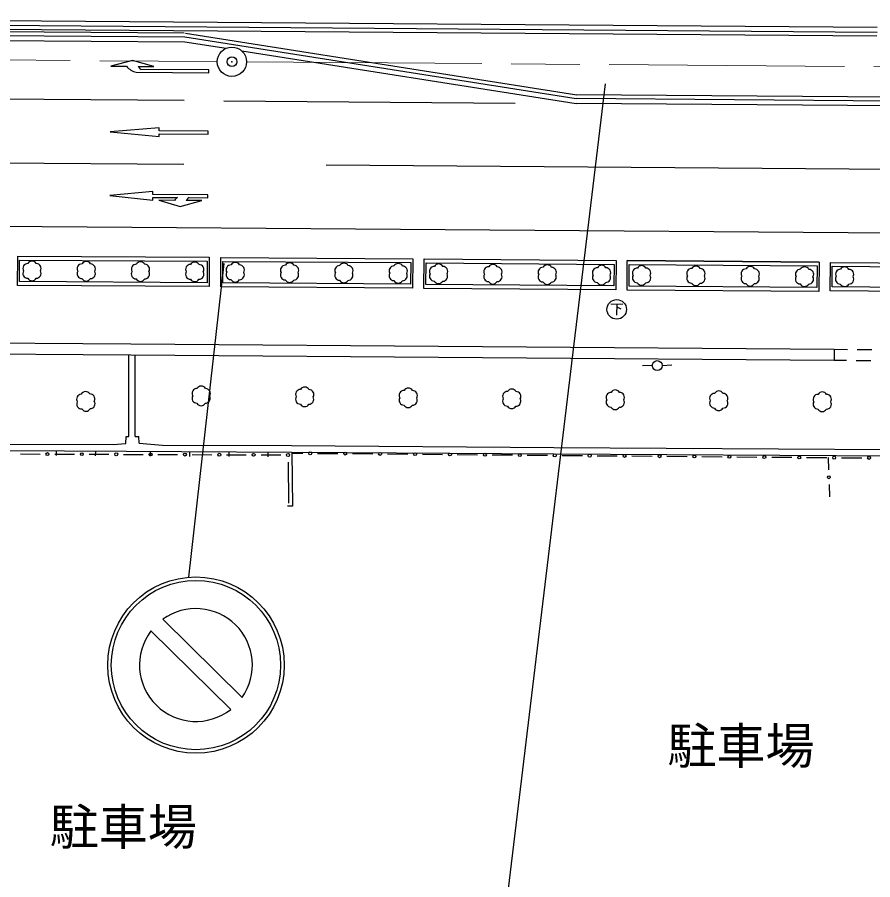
# Model space of a CAD drawing. Units: millimetres, scale not verified. Extents: x 40000 to 680000, y 20000 to 380000.
# Drawn here: x 259218 to 302870, y 240819 to 284841 of the extents above; entities that cross this region are included whole.
import ezdxf
from ezdxf.enums import TextEntityAlignment as Align

# ---------------------------------------------------------------- set-up
doc = ezdxf.new("R2010")
doc.units = ezdxf.units.MM
doc.header["$LTSCALE"] = 1000
doc.header["$PDMODE"] = 32
doc.header["$PDSIZE"] = 500
doc.linetypes.add('CHAIN', pattern=[18.5, 12, -1.5, 3.5, -1.5])
for name, color, linetype, lineweight in [('M-BGD', 7, 'Continuous', 25), ('M-BGD-EXST', 7, 'Continuous', 25), ('M-BMK', 2, 'CHAIN', 13), ('M-BMK-SRVR', 3, 'Continuous', 25), ('M-STR-STRC', 7, 'Continuous', 25), ('M-STR-STRD', 7, 'Continuous', 25)]:
    doc.layers.add(name, color=color, linetype=linetype, lineweight=lineweight)
doc.layers.add('M-BMK-HTXT', color=7, linetype='Continuous')
doc.layers.add('M-OTRS', color=6, linetype='Continuous')
doc.styles.add('ＭＳ ゴシック', font='')
doc.styles.get('ＭＳ ゴシック').set_extended_font_data('MS Gothic')

msp = doc.modelspace()

# ---------------------------------------------------------------- linework, layer by layer
at = {"layer": 'M-BGD'}
for p, q in [((300130, 272341), (290345, 272417)), ((265015, 268176), (300901, 267896)), ((300901, 267896), (300897, 267336)), ((300901, 267896), (301574, 267891)), ((302074, 267888), (302824, 267883)), ((265011, 267616), (300897, 267336)), ((265238, 263445), (265234, 267609)), ((300897, 267336), (301526, 267331)), ((302026, 267328), (302776, 267323)), ((265238, 263445), (265417, 263443)), ((265431, 263104), (265417, 263443)), ((239487, 263156), (264118, 263026)), ((286604, 262885), (303792, 262783)), ((259381, 262552), (260384, 262548)), ((261134, 262545), (262138, 262542)), ((261204, 262715), (261202, 262465)), ((262888, 262539), (263892, 262535)), ((263204, 262705), (263202, 262455)), ((264642, 262532), (265645, 262528)), ((266007, 262689), (266006, 262439)), ((266395, 262525), (267399, 262521)), ((268007, 262677), (268006, 262427)), ((268149, 262518), (269153, 262515)), ((269903, 262512), (270906, 262508)), ((270007, 262664), (270006, 262414)), ((271656, 262505), (272660, 262501)), ((272007, 262652), (272006, 262402)), ((273232, 262644), (286602, 262555)), ((273279, 262592), (273795, 262588)), ((274545, 262582), (275577, 262573)), ((276327, 262567), (277359, 262558)), ((278109, 262552), (279141, 262543)), ((279891, 262537), (280923, 262528)), ((281673, 262522), (282705, 262514)), ((283455, 262507), (284488, 262499)), ((285238, 262493), (286270, 262484)), ((286602, 262555), (340123, 262237)), ((287020, 262478), (288052, 262469)), ((288802, 262463), (289834, 262454)), ((290584, 262448), (291616, 262439)), ((292366, 262433), (293398, 262425)), ((294148, 262418), (295181, 262410)), ((295931, 262404), (296963, 262395)), ((297713, 262389), (298745, 262380)), ((299495, 262374), (300527, 262365)), ((273038, 262125), (273055, 260035)), ((300603, 262365), (300620, 261740)), ((301277, 262359), (302309, 262351)), ((300642, 260990), (300660, 260366)), ((273262, 259889), (273012, 259886))]:
    msp.add_line(p, q, dxfattribs=at)
for points in [[(259241, 272647), (269012, 272592), (269003, 271092), (259232, 271147)], [(269598, 271078), (269608, 272578), (279397, 272516), (279387, 271016)], [(279984, 272503), (289774, 272425), (289762, 270925), (279972, 271003)], [(259339, 272447), (268910, 272392), (268904, 271292), (259333, 271347)], [(269700, 271278), (269707, 272378), (279295, 272316), (279288, 271216)], [(280083, 272302), (289673, 272226), (289664, 271126), (280074, 271202)], [(290334, 270918), (290345, 272418), (300130, 272345), (300119, 270845)], [(290435, 271117), (290443, 272217), (300028, 272146), (300020, 271046)], [(300695, 270879), (300707, 272329), (310489, 272250), (310477, 270800)], [(300797, 271078), (300805, 272128), (310387, 272051), (310379, 271001)]]:
    msp.add_lwpolyline(points, close=True, dxfattribs=at)
for points in [[(240776, 264979), (255218, 268242), (265015, 268176)], [(240902, 264423), (255280, 267672), (265011, 267606)], [(264118, 263026), (264752, 263091), (264769, 263446), (264908, 263444), (264904, 267609)], [(233675, 241680), (233012, 256004), (239626, 262825), (264782, 262697), (273232, 262644), (273262, 259889)], [(265431, 263104), (266633, 263001), (273205, 262980), (286604, 262885)]]:
    msp.add_lwpolyline(points, dxfattribs=at)
for centre in [(260759, 262547), (262513, 262540), (264267, 262533), (266020, 262527), (267774, 262520), (269528, 262513), (271281, 262506), (273035, 262500), (274170, 262585), (275952, 262570), (277734, 262555), (279516, 262540), (281298, 262525), (283080, 262511), (284863, 262496), (286645, 262481), (288427, 262466), (290209, 262451), (291991, 262436), (293773, 262422), (295556, 262407), (297338, 262392), (299120, 262377), (300902, 262362), (302684, 262347), (300631, 261365)]:
    msp.add_circle(centre, 75, dxfattribs=at)
at = {"layer": 'M-BGD-EXST'}
for p, q in [((289514, 270212), (290114, 270197)), ((289814, 270205), (289800, 269630)), ((289810, 270055), (290008, 269950)), ((291623, 267058), (291123, 267048)), ((292123, 267074), (292623, 267096))]:
    msp.add_line(p, q, dxfattribs=at)
for centre, radius in [((289807, 269930), 500), ((291873, 267063), 250)]:
    msp.add_circle(centre, radius, dxfattribs=at)
for centre, start, end in [((259754, 272019), 89.6763, 209.6763), ((259972, 272143), 29.6763, 149.6763), ((260187, 272017), 329.6763, 89.6763), ((262522, 272004), 89.6763, 209.6763), ((262739, 272127), 29.6763, 149.6763), ((262955, 272001), 329.6763, 89.6763), ((265290, 271988), 89.6763, 209.6763), ((265507, 272112), 29.6763, 149.6763), ((265723, 271985), 329.6763, 89.6763), ((268058, 271972), 89.6763, 209.6763), ((268275, 272096), 29.6763, 149.6763), ((268491, 271970), 329.6763, 89.6763), ((270124, 271950), 89.6322, 209.6322), ((270341, 272074), 29.6322, 149.6322), ((270557, 271947), 329.6322, 89.6322), ((272896, 271932), 89.6322, 209.6322), ((273113, 272056), 29.6322, 149.6322), ((273329, 271930), 329.6322, 89.6322), ((275668, 271915), 89.6322, 209.6322), ((275885, 272038), 29.6322, 149.6322), ((276101, 271912), 329.6322, 89.6322), ((278440, 271897), 89.6322, 209.6322), ((278657, 272020), 29.6322, 149.6322), ((278873, 271894), 329.6322, 89.6322), ((280499, 271874), 89.5447, 209.5447), ((280717, 271997), 29.5447, 149.5447), ((280932, 271870), 329.5447, 89.5447), ((283272, 271852), 89.5447, 209.5447), ((283489, 271975), 29.5447, 149.5447), ((283705, 271848), 329.5447, 89.5447), ((286044, 271830), 89.5447, 209.5447), ((286261, 271953), 29.5447, 149.5447), ((286477, 271826), 329.5447, 89.5447), ((288816, 271808), 89.5447, 209.5447), ((289034, 271931), 29.5447, 149.5447), ((291077, 271912), 29.5763, 149.5763), ((293848, 271892), 29.5763, 149.5763), ((296619, 271871), 29.5763, 149.5763), ((299390, 271851), 29.5763, 149.5763), ((301438, 271848), 29.5384, 149.5384), ((259753, 271769), 149.6763, 269.6763), ((260186, 271767), 269.6763, 29.6763), ((262521, 271754), 149.6763, 269.6763), ((262954, 271751), 269.6763, 29.6763), ((265288, 271738), 149.6763, 269.6763), ((265721, 271735), 269.6763, 29.6763), ((268056, 271722), 149.6763, 269.6763), ((268489, 271720), 269.6763, 29.6763), ((270122, 271700), 149.6322, 269.6322), ((270555, 271697), 269.6322, 29.6322), ((272894, 271682), 149.6322, 269.6322), ((273327, 271680), 269.6322, 29.6322), ((275666, 271665), 149.6322, 269.6322), ((276099, 271662), 269.6322, 29.6322), ((278439, 271647), 149.6322, 269.6322), ((278872, 271644), 269.6322, 29.6322), ((280497, 271624), 149.5447, 269.5447), ((280930, 271620), 269.5447, 29.5447), ((283270, 271602), 149.5447, 269.5447), ((283703, 271598), 269.5447, 29.5447), ((286042, 271580), 149.5447, 269.5447), ((286475, 271576), 269.5447, 29.5447), ((288814, 271558), 149.5447, 269.5447), ((289247, 271554), 269.5447, 29.5447), ((289249, 271804), 329.5447, 89.5447), ((290857, 271539), 149.5763, 269.5763), ((290859, 271789), 89.5763, 209.5763), ((291290, 271536), 269.5763, 29.5763), ((291292, 271786), 329.5763, 89.5763), ((293629, 271518), 149.5763, 269.5763), ((293630, 271768), 89.5763, 209.5763), ((294062, 271515), 269.5763, 29.5763), ((294063, 271765), 329.5763, 89.5763), ((296400, 271498), 149.5763, 269.5763), ((296402, 271748), 89.5763, 209.5763), ((296833, 271495), 269.5763, 29.5763), ((296835, 271745), 329.5763, 89.5763), ((299173, 271727), 89.5763, 209.5763), ((299606, 271724), 329.5763, 89.5763), ((301221, 271725), 89.5384, 209.5384), ((301654, 271721), 329.5384, 89.5384), ((259969, 271643), 209.6763, 329.6763), ((262737, 271627), 209.6763, 329.6763), ((265504, 271612), 209.6763, 329.6763), ((268272, 271596), 209.6763, 329.6763), ((270338, 271574), 209.6322, 329.6322), ((273110, 271556), 209.6322, 329.6322), ((275882, 271538), 209.6322, 329.6322), ((278654, 271520), 209.6322, 329.6322), ((280713, 271497), 209.5447, 329.5447), ((283485, 271475), 209.5447, 329.5447), ((286258, 271453), 209.5447, 329.5447), ((289030, 271431), 209.5447, 329.5447), ((291073, 271412), 209.5763, 329.5763), ((293844, 271392), 209.5763, 329.5763), ((296615, 271371), 209.5763, 329.5763), ((299171, 271477), 149.5763, 269.5763), ((299387, 271351), 209.5763, 329.5763), ((299604, 271474), 269.5763, 29.5763), ((301219, 271475), 149.5384, 269.5384), ((301434, 271348), 209.5384, 329.5384), ((301652, 271471), 269.5384, 29.5384), ((268605, 265766), 29.4577, 149.4577), ((273887, 265716), 29.4577, 149.4577), ((279169, 265666), 29.4577, 149.4577), ((262494, 265347), 92.4056, 212.4056), ((262705, 265481), 32.4056, 152.4056), ((262926, 265366), 332.4056, 92.4056), ((268385, 265393), 149.4577, 269.4577), ((268388, 265643), 89.4577, 209.4577), ((268818, 265389), 269.4577, 29.4577), ((268821, 265639), 329.4577, 89.4577), ((273667, 265343), 149.4577, 269.4577), ((273670, 265593), 89.4577, 209.4577), ((274100, 265339), 269.4577, 29.4577), ((274103, 265589), 329.4577, 89.4577), ((278952, 265543), 89.4577, 209.4577), ((279385, 265539), 329.4577, 89.4577), ((284234, 265493), 89.4577, 209.4577), ((284451, 265616), 29.4577, 149.4577), ((284667, 265489), 329.4577, 89.4577), ((289516, 265443), 89.4577, 209.4577), ((289734, 265566), 29.4577, 149.4577), ((289949, 265439), 329.4577, 89.4577), ((294798, 265393), 89.4577, 209.4577), ((295016, 265516), 29.4577, 149.4577), ((295231, 265389), 329.4577, 89.4577), ((300080, 265343), 89.4577, 209.4577), ((300298, 265466), 29.4577, 149.4577), ((300513, 265339), 329.4577, 89.4577), ((262504, 265098), 152.4056, 272.4056), ((262937, 265116), 272.4056, 32.4056), ((268601, 265266), 209.4577, 329.4577), ((273883, 265216), 209.4577, 329.4577), ((278949, 265293), 149.4577, 269.4577), ((279165, 265166), 209.4577, 329.4577), ((279382, 265289), 269.4577, 29.4577), ((284231, 265243), 149.4577, 269.4577), ((284664, 265239), 269.4577, 29.4577), ((289514, 265193), 149.4577, 269.4577), ((289947, 265189), 269.4577, 29.4577), ((294796, 265143), 149.4577, 269.4577), ((295229, 265139), 269.4577, 29.4577), ((300078, 265093), 149.4577, 269.4577), ((300511, 265089), 269.4577, 29.4577), ((262726, 264982), 212.4056, 332.4056), ((284447, 265116), 209.4577, 329.4577), ((289729, 265066), 209.4577, 329.4577), ((295011, 265016), 209.4577, 329.4577), ((300293, 264966), 209.4577, 329.4577)]:
    msp.add_arc(centre, 250, start, end, dxfattribs=at)
at = {"layer": 'M-BMK'}
for p, q in [((170926, 283328), (269422, 282576)), ((270922, 282565), (369419, 281814))]:
    msp.add_line(p, q, dxfattribs=at)
at = {"layer": 'M-BMK-SRVR'}
msp.add_circle((270172, 282570), 750, dxfattribs=at)
msp.add_point((270172, 282570), dxfattribs=at)
at = {"layer": 'M-OTRS'}
msp.add_point((270172, 282570), dxfattribs=at)
at = {"layer": 'M-STR-STRC'}
for p, q in [((303103, 284320), (234743, 284841)), ((234735, 283841), (267765, 283589)), ((267765, 283589), (269870, 283257)), ((270671, 283131), (287741, 280437)), ((265092, 282635), (263990, 282343)), ((266190, 282326), (265092, 282635)), ((263990, 282343), (264790, 282337)), ((265390, 282332), (266190, 282326)), ((265288, 282033), (268987, 282005)), ((268989, 282155), (265539, 282181)), ((268987, 282005), (268989, 282155)), ((289222, 281448), (283986, 237990)), ((267742, 280589), (237712, 280818)), ((269757, 280574), (284630, 280460)), ((337238, 280059), (287741, 280437)), ((266466, 279199), (263964, 278993)), ((266465, 279049), (266466, 279199)), ((263964, 278993), (266463, 278749)), ((266463, 278749), (266464, 278899)), ((266464, 278899), (268964, 278880)), ((268965, 279030), (266465, 279049)), ((268964, 278880), (268965, 279030)), ((237687, 277568), (267717, 277339)), ((358963, 276643), (274978, 277284)), ((266141, 275949), (263940, 275741)), ((263940, 275741), (266138, 275499)), ((266138, 275499), (266139, 275649)), ((266139, 275649), (267389, 275640)), ((266140, 275799), (266141, 275949)), ((268940, 275778), (266140, 275799)), ((267989, 275635), (268939, 275628)), ((268939, 275628), (268940, 275778)), ((267238, 275491), (266438, 275497)), ((266438, 275497), (267535, 275188)), ((267535, 275188), (268638, 275480)), ((268638, 275480), (267838, 275486)), ((326747, 273639), (244884, 274263)), ((269767, 272268), (267952, 256261)), ((266649, 254112), (270696, 250126)), ((266042, 253519), (270112, 249510))]:
    msp.add_line(p, q, dxfattribs=at)
for radius in [4500, 4320]:
    msp.add_circle((268336, 251777), radius, dxfattribs=at)
for centre, radius, start, end in [((265537, 283001), 1000, 221.6486, 255.5498), ((265812, 282600), 500, 212.3156, 236.8103), ((268011, 274857), 1000, 128.4744, 140.6515), ((268256, 275212), 500, 122.3156, 146.8103), ((268336, 251777), 2880, 325.0148, 125.8468), ((268336, 251777), 2880, 142.7921, 308.0695)]:
    msp.add_arc(centre, radius, start, end, dxfattribs=at)
at = {"layer": 'M-STR-STRD'}
for p, q in [((303102, 284070), (238171, 284565)), ((238167, 284065), (267767, 283839)), ((238168, 284265), (267737, 284039)), ((303085, 283870), (238169, 284365)), ((267798, 284037), (287774, 280884)), ((267767, 283839), (287743, 280687)), ((330409, 280561), (287745, 280887)), ((330607, 280360), (287743, 280687))]:
    msp.add_line(p, q, dxfattribs=at)

# ---------------------------------------------------------------- texts
at = {"layer": 'M-BMK-HTXT', "style": 'ＭＳ ゴシック'}
for p in [(292395, 246187), (260880, 242054)]:
    msp.add_text('駐車場', height=1833, dxfattribs=at).set_placement(p, align=Align.BOTTOM_LEFT)

doc.saveas('drawing.dxf')
